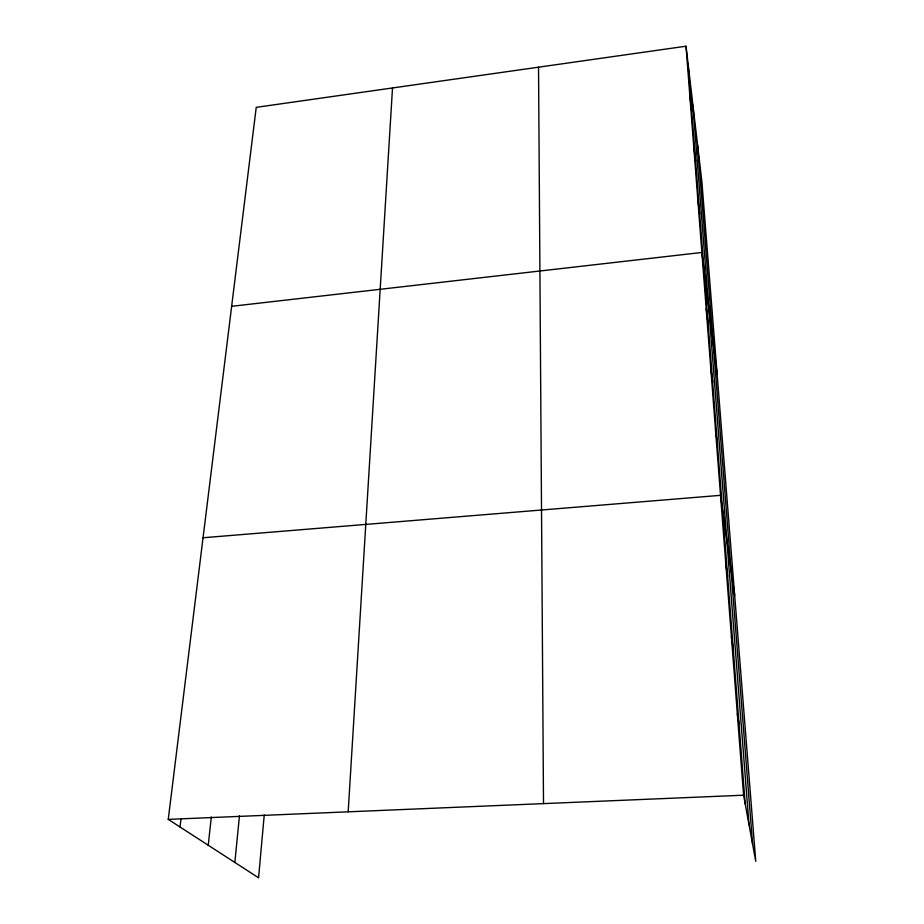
<?xml version="1.0" encoding="UTF-8"?>
<svg xmlns="http://www.w3.org/2000/svg" width="924" height="924" viewBox="0 0 924 924"><rect width="100%" height="100%" fill="white"/><g stroke="black" fill="none" stroke-linecap="round" stroke-linejoin="round"><path stroke-width="1.39" d="M348.175 811.815L392.515 87.965M264.241 814.956L258.57 877.8L168.249 819.38L256.237 107.346L686.024 46.2L701.847 181.323L755.751 861.295L743.589 795.206L686.024 46.2M234.846 862.462L239.478 815.649M208.247 845.252L211.319 816.966M180.03 827.003L181.046 818.525M231.647 306.306L701.87 252.46L717.116 373.943M203.049 537.756L720.535 495.333L734.672 595.449M168.249 819.38L743.589 795.206M737.329 713.836L739.004 723.827M731.427 636.959L733.159 648.094M725.837 564.241L727.627 576.368M715.511 429.96L717.394 443.751M710.741 367.844L712.647 382.317M706.202 308.743L708.131 323.827M697.632 197.205L699.607 213.294M693.577 144.514L695.576 161.03M689.72 94.236L691.718 111.123M697.597 145.091L752.586 844.086M692.919 105.105L749.006 824.658M688.034 63.398L745.194 803.915M538.53 67.186L543.508 803.614"/></g></svg>
